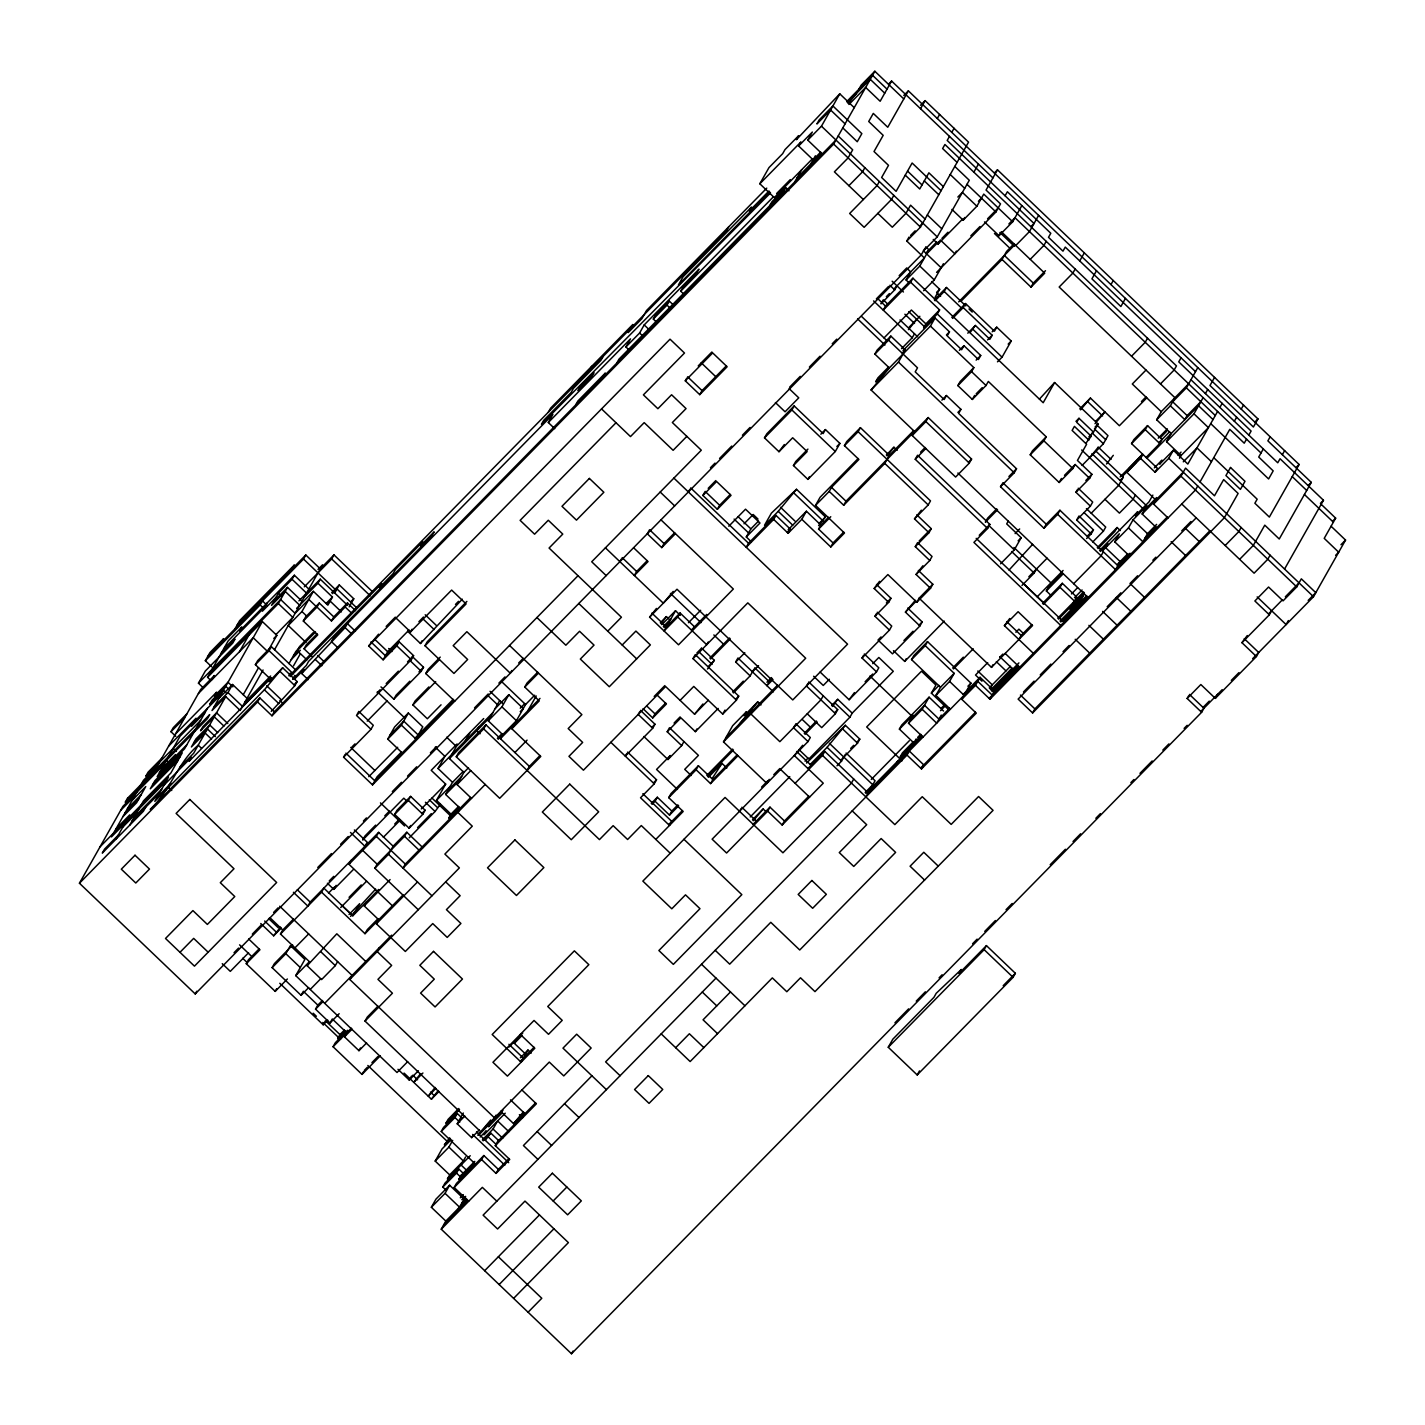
<?xml version="1.0" encoding="UTF-8"?>
<svg xmlns="http://www.w3.org/2000/svg" width="1425" height="1425" viewBox="0 0 1425 1425"><rect width="100%" height="100%" fill="white"/><g stroke="black" fill="none" stroke-linecap="round" stroke-linejoin="round"><path stroke-width="1.5" d="M925.057 248.146L921.245 254.897L195.225 993.938L79.444 883.233L122.942 806.354L164.035 764.53M211.773 666.864L205.343 660.719L209.92 652.614L223.618 638.667L221.338 642.728M175.792 736.333L170.982 731.72L173.262 727.676L186.96 713.729M203.258 687.794L198.449 683.181L205.307 671.033L232.702 643.156L235 639.113L221.302 653.042M115.995 839.165L129.728 814.886L116.031 828.833M152.635 774.416L200.693 689.468L214.391 675.521L212.111 679.565M210.775 680.402L207.569 677.32L228.16 640.912L241.858 626.964L239.578 631.008L294.369 575.237L308.833 589.077M235.036 628.781L239.614 620.677L294.405 564.906L292.107 568.949M129.693 825.217L143.426 800.939L170.84 773.045L182.275 752.827L154.88 780.704L150.302 788.809L177.698 760.914M145.688 807.227L143.391 811.27L102.297 853.094L104.595 849.051L118.293 835.103M166.297 770.818L175.453 754.627L161.755 768.574M205.343 660.719L260.134 604.93L262.432 600.887L267.259 605.5M207.462 708.314L184.573 748.766L157.177 776.661L180.067 736.208L221.16 694.367M239.507 651.67L250.942 631.453M266.974 603.131L262.396 611.218L276.094 597.271M198.413 693.512L253.205 637.723L267.668 651.563L276.824 635.39L262.36 621.549L212.004 710.558L225.702 696.611L240.166 710.452L263.055 669.999M294.369 575.237L292.072 579.28L278.374 593.228L271.516 605.358L285.214 591.428L299.678 605.251M225.702 696.611L193.657 753.255L179.96 767.202M214.284 706.515L227.982 692.568L232.56 684.481L247.042 698.321M209.849 673.277L278.338 603.559L287.494 587.367L301.975 601.207M207.64 656.658L303.525 559.063L305.805 555.002L320.287 568.842L333.984 554.895L372.566 591.803M227.982 692.568L242.464 706.408L269.859 678.514L255.378 664.673L257.676 660.63L271.373 646.683L295.492 669.75M243.248 694.723L258.513 667.755M255.378 664.673L269.076 650.726L271.373 646.683M274.508 649.764L322.567 564.799L318.007 569.448M305.93 642.408L288.242 625.486L301.94 611.539L313.375 591.322L327.857 605.162L332.435 597.057L317.953 583.217L320.251 579.173L347.575 605.322M304.291 586.833L331.687 558.956L333.984 554.895M257.533 701.955L259.813 697.912L274.295 711.752L271.997 715.795L257.533 701.955L79.444 883.233M100.053 846.824L168.542 777.088L154.808 801.367L264.391 689.807L282.667 667.773L297.148 681.613L294.85 685.657L271.267 711.396M312.128 656.515L304.077 648.82L317.775 634.873L303.311 621.033L305.591 616.989L319.289 603.042L333.771 616.882L331.473 620.926L317.009 607.086L319.289 603.042M288.972 663.605L295.848 651.457L304.968 642.176M306.892 659.846L297.255 650.619L299.535 646.576L313.233 632.629M293.514 665.849L300.39 653.701M334.715 593.014L339.292 584.927L353.774 598.767L349.196 606.854M288.83 675.788L290.344 673.099M304.077 648.82L306.375 644.777L317.027 633.929M294.886 675.325L292.606 679.387L306.304 665.439L308.584 661.396L431.882 535.889L434.162 531.846L420.464 545.793L422.762 541.749L395.366 569.626L393.068 573.669L379.371 587.617L381.668 583.573L290.344 676.537M308.156 679.672L301.726 673.526L304.006 669.483L294.886 678.781M301.726 673.526L345.099 627.641L347.397 623.598L355.431 631.293M331.473 620.926L345.171 606.979L347.468 602.935L355.502 610.63M578.016 575.718L372.531 784.872L343.585 757.209L370.981 729.315L356.517 715.475L411.308 659.704L413.588 655.66L399.125 641.82L396.827 645.863L383.129 659.811L368.665 645.97L378.569 634.178M383.129 659.811L387.707 651.706L409.028 630.028M195.225 993.938L196.757 991.248M357.283 714.121L358.797 711.431L373.279 725.272L370.981 729.315M396.061 618.076L410.525 631.916L412.057 629.209M343.585 757.209L345.117 754.502M548.322 412.199L550.62 408.156L632.807 324.49L628.229 332.577L641.927 318.63L646.505 310.543L766.757 188.136M407.603 631.222L420.464 643.512L421.996 640.822M554.735 428.676L548.304 422.53L552.882 414.443L333.699 637.545L331.402 641.588L337.85 647.734M380.974 686.886L393.834 699.194L396.132 695.133L409.83 681.203M511.824 670.516L510.293 673.223L466.866 631.702L453.168 645.65L467.649 659.49L453.952 673.437L425.006 645.757L427.286 641.713L466.866 601.421M420.464 643.512L462.323 599.177M287.369 978.993L275.203 991.39L246.258 963.71L248.538 959.666L259.19 948.818M589.433 370.357L591.713 366.314M393.834 699.194L421.23 671.3L423.528 667.256L412.27 656.48M260.775 923.525L273.653 935.815L280.511 927.123M575.664 404.967L577.944 400.924L605.34 373.029L603.06 377.073M603.131 356.428L600.833 360.472L573.438 388.348L571.158 392.409L543.744 420.286L541.464 424.329L770.533 192.874M402.224 752.952L387.743 739.112L394.618 726.964L408.316 713.017L422.78 726.857L415.922 739.005L401.44 725.165L408.316 713.017M454.718 701.207L425.772 673.544L428.07 669.483L440.236 657.103M337.6 961.59L335.303 965.633L321.605 979.581L307.141 965.74L309.421 961.697L280.476 934.016L282.773 929.973L293.425 919.125M441.055 704.823L427.357 718.77L412.894 704.93L415.174 700.886L428.872 686.939M372.531 784.872L377.108 776.785L401.458 751.99M308.691 987.578L301.085 995.327L272.139 967.646L274.419 963.603L292.677 945.007M418.273 909.738L374.846 868.235L388.544 854.288L393.122 846.201L378.658 832.36L310.169 902.078L307.871 906.122L293.407 892.282M616.758 363.143L619.038 359.1L783.429 191.752M629.12 350.033L625.913 346.952L630.491 338.865L548.304 422.53M272.139 967.646L285.837 953.699L290.415 945.612L304.879 959.452L295.723 975.626L397.023 1072.508L407.675 1061.661M280.476 934.016L321.569 892.175L323.867 888.131L352.812 915.812L378.676 889.467M625.913 346.952L639.611 333.005L644.189 324.918L698.98 269.147L696.683 273.19L682.985 287.137L680.705 291.181L683.911 294.245M656.515 322.139L653.309 319.058L655.589 315.014L669.287 301.067L672.511 304.148M275.203 991.39L276.717 988.683M327.394 883.251L333.824 889.396L336.122 885.353M392.392 905.801L348.965 864.28L351.262 860.237M653.309 319.058L667.007 305.128L669.287 301.067M348.965 864.28L376.36 836.404L378.658 832.36M394.654 814.37L396.934 810.326L410.632 796.379L425.113 810.219L422.815 814.263L409.118 828.21L394.654 814.37L408.352 800.423L410.632 796.379M728.692 226.878L726.412 230.921L289.578 675.592M307.141 965.74L336.817 933.803L365.762 961.483M812.357 158.87L774.309 197.612L759.828 183.772L768.983 167.598L782.681 153.651L784.979 149.607L798.677 135.66L796.379 139.703L839.77 93.818L854.234 107.659M301.085 995.327L303.365 991.283L317.828 1005.124L315.548 1009.167L330.012 1023.008L339.15 1013.709M374.846 868.235L377.144 864.191L404.54 836.297L406.82 832.253L422.833 847.626M352.812 915.812L359.67 903.664L349.018 914.512M496.025 1115.152L494.493 1117.859L349.784 979.474L459.367 867.914L444.885 854.074L472.281 826.179L457.817 812.339L460.115 808.296L445.633 794.455L452.509 782.325L438.027 768.485L444.903 756.354L435.248 747.127M445.669 881.861L460.132 895.702L446.435 909.649L460.916 923.471L447.218 937.418L432.737 923.578L405.341 951.472L376.396 923.792L378.694 919.748L364.212 905.908L366.51 901.865M409.118 828.21L410.649 825.502M471.515 798.41L457.051 784.569L463.909 772.421L449.445 758.581L456.303 746.451L483.698 718.556M820.711 152.083L813.105 159.832L798.641 145.991L800.921 141.948L759.828 183.772M514.122 724.737L511.842 728.781L540.788 756.461L499.694 798.303L456.267 756.782L458.565 752.738L485.961 724.844L529.37 766.365L527.09 770.408M465.423 740.59L470.001 732.503M769.732 205.699L772.012 201.655L785.709 187.708L788.933 190.79M822.225 153.971L807.761 140.131L812.339 132.044L798.641 145.991M459.349 807.352L448.697 818.199L450.995 814.156L436.513 800.316L445.669 784.124L431.205 770.302L457.069 743.957M479.121 726.661L476.841 730.704L480.047 733.768M781.132 195.813L785.709 187.708M807.761 140.131L821.459 126.184L839.77 93.818M321.569 892.175L364.996 933.696L367.276 929.652L377.928 918.804M470.767 797.448L405.306 864.084L403.026 868.128L485.212 784.462M409.189 837.829L435.07 811.484L440.396 804.341M456.267 756.782L483.663 728.887L485.961 724.844M540.004 698.392L500.424 738.684L502.722 734.641L488.241 720.801L499.694 700.566M794.829 181.866L801.705 169.718M685.283 380.813L712.678 352.919L727.142 366.759L699.746 394.654L685.283 380.813L686.797 378.106M488.241 720.801L501.938 706.853L508.814 694.723L523.278 708.563L520.232 711.663M279.781 983.286L323.19 1024.807L325.47 1020.763L339.952 1034.603L337.654 1038.647L345.278 1030.898M810.825 163.875L815.403 155.788M349.784 979.474L352.064 975.43L279.71 906.229M330.012 1023.008L332.31 1018.964L346.774 1032.787L344.494 1036.848L358.958 1050.688L366.581 1042.94M856.567 93.284L848.196 103.526M858.848 89.241L861.145 85.197L874.843 71.25L903.788 98.931M511.842 728.781L539.238 700.904L524.756 687.064L527.054 683.02L537.706 672.173M271.997 715.795L833.643 144.067L874.843 71.25M379.46 947.536L377.18 951.579L391.643 965.42L377.946 979.367L392.427 993.207L365.014 1021.084L480.795 1131.806L549.284 1062.07L563.766 1075.911L591.161 1048.034L576.68 1034.194L562.982 1048.141L606.409 1089.644M699.746 394.654L702.044 390.61L726.394 365.815M498.144 739.29L516.42 720.694L525.576 704.52L534.696 695.222M380.297 1055.818L362.021 1074.414L333.076 1046.734L335.374 1042.69L347.54 1030.293M527.82 710.79L536.21 695.97M619.875 561.664L621.407 558.974M992.904 177.911L891.605 81.047L880.151 101.264L865.688 87.442L848.944 104.47M365.014 1021.084L367.312 1017.04L377.963 1006.192M358.958 1050.688L360.489 1047.981M864.868 167.705L862.588 171.748L848.89 185.695M1213.744 457.674L1257.171 499.195L1254.873 503.239L1269.354 517.079L1299.101 464.479L908.366 90.844L887.757 127.252L873.293 113.412L868.716 121.499L883.179 135.339L874.024 151.531L888.505 165.353L881.63 177.502L896.111 191.342L912.125 163.02L941.07 190.701M647.288 560.613L636.637 571.461L634.357 575.504L648.054 561.557L633.573 547.717M688.364 491.946L689.896 489.238M362.021 1074.414L363.553 1071.725M664.032 543.566L649.568 529.726L647.271 533.769L661.752 547.61L664.032 543.566L674.684 532.718M879.35 181.545L877.052 185.588L849.656 213.483L864.138 227.323L891.533 199.429L893.813 195.385M920.55 108.727L925.128 100.623L968.537 142.144L920.479 227.109L906.781 241.057L924.38 257.961L893.938 288.954M702.881 495.455L705.161 491.411L719.643 505.252L717.345 509.295L702.881 495.455L716.579 481.507L731.043 495.348L717.345 509.295M660.968 519.84L733.341 589.024L678.532 644.812L649.604 617.132L656.444 608.439M937.312 118.507L939.592 114.463M793.44 465.548L807.138 451.6L792.674 437.76L778.976 451.707L764.495 437.867L766.793 433.823L794.188 405.929L823.133 433.61L825.431 429.566L839.895 443.407L835.317 451.493L807.922 479.388L793.44 465.548L795.738 461.504L807.922 449.107M669.608 619.661L666.401 616.598L661.058 623.74M397.985 1069.302L409.242 1080.061L411.54 1076.018M680.063 612.982L666.366 626.911L664.068 630.972L677.766 617.025L680.063 612.982L694.527 626.822M680.331 615.351L675.521 610.737L668.646 622.868L664.086 627.517M764.495 437.867L791.908 409.972L794.188 405.929M949.495 136.39L947.197 140.452L1034.033 223.476L1030.987 226.575M951.775 132.347L954.073 128.303M778.976 451.707L784.302 444.564M639.736 711.716L638.222 714.424L652.686 728.264L625.29 756.141L626.822 753.451M906.781 241.057L909.061 237.013M751.118 541.589L746.29 536.976L750.868 528.871L758.474 521.123M404.059 1073.078L431.401 1099.209L438.259 1090.517M775.948 515.369L748.553 543.246L746.255 547.307L773.65 519.413L775.948 515.369L790.412 529.209L788.132 533.253L773.65 519.413M912.926 278.196L885.531 306.09L883.251 310.133L910.646 282.239L912.926 278.196L1043.189 402.741L1054.625 382.523L1098.034 424.027L1093.456 432.131L1088.896 436.78M888.113 304.416L883.286 299.802L880.988 303.846L894.686 289.898L896.984 285.855M643.085 708.706L652.721 717.933L655.019 713.889L665.671 703.042M909.31 283.076L906.104 279.995L910.682 271.908L907.458 268.844M652.686 728.264L654.983 724.221L640.502 710.38M736.422 700.156L693.013 658.635L695.293 654.592L738.72 696.113L736.422 700.156L722.724 714.103L693.779 686.423L680.081 700.37M796.504 489.292L771.406 513.125L764.53 525.255L778.228 511.326L796.504 489.292L825.449 516.954L818.591 525.647M906.104 279.995L919.802 266.065L928.957 249.874L925.733 246.792M923.525 250.853L937.24 236.906L969.285 180.263L954.803 166.422M973.863 172.176L978.441 164.071M708.243 641.998L706.711 644.706L677.766 617.025M871.067 389.969L889.342 367.935L874.861 354.095L877.159 350.051L890.857 336.104L905.32 349.944L898.462 362.075L871.067 389.969L914.476 431.49L912.196 435.533L955.605 477.054L969.303 463.107L971.583 459.064L928.174 417.543L845.987 501.208L843.689 505.252L829.225 491.411L831.505 487.368L858.901 459.473L844.437 445.651L846.717 441.59L860.433 427.66L889.36 455.323L884.783 463.428L843.689 505.252M933.25 239.418L938.077 244.031L940.357 239.97L954.839 253.81L956.371 251.121M807.922 479.388L809.453 476.68M643.851 736.493L667.969 759.543L681.667 745.613L667.203 731.773L669.483 727.73L698.428 755.392L684.73 769.34L691.161 775.503M874.861 354.095L888.559 340.148L890.857 336.104M475.024 1163.762L441.251 1131.468L443.549 1127.424L457.247 1113.477L462.074 1118.091M441.251 1131.468L454.949 1117.538L457.247 1113.477M951.936 209.422L963.193 220.18L964.707 217.491M707.495 669.038L714.353 660.345L701.492 648.037M470.214 1155.711L447.379 1178.956L449.677 1174.895L435.195 1161.072L442.071 1148.924L451.191 1139.626M449.677 1137.738L444.351 1144.881L450.442 1138.682M923.614 290.736L934.266 279.906L943.421 263.714M479.281 1129.9L471.675 1137.649L457.211 1123.808L463.303 1113.032M963.193 220.18L976.891 206.233L983.749 194.103L1012.694 221.783L998.996 235.713L984.515 221.89M1214.563 377.411L1209.985 385.498L1253.394 427.019L1257.972 418.932L997.482 169.824L986.047 190.059L1000.51 203.9L995.933 211.987L936.581 272.407M801.83 519.306L806.408 511.219L820.871 525.059L818.591 529.103L833.055 542.943L830.775 546.986L801.83 519.306L788.132 533.253M908.42 329.638L916.809 319.378M435.195 1161.072L448.893 1147.125L452.705 1140.374M642.835 793.725L671.781 821.406L669.483 825.449L640.538 797.768L654.235 783.821L656.533 779.778L627.588 752.097M667.969 759.543L670.267 755.499L656.569 769.447L677.463 789.432M509.509 645.436L581.881 714.637L568.183 728.567L582.647 742.407L568.949 756.354L583.431 770.195L665.618 686.529L694.563 714.21L702.935 703.968M830.775 546.986L844.473 533.039L815.527 505.358L820.105 497.272L858.153 458.529M844.437 445.651L858.135 431.704L860.433 427.66M901.544 348.662L912.196 337.814L914.476 333.771M935.085 297.344L939.663 289.257L931.612 281.562M681.667 745.613L683.964 741.552M525.611 1054.09L514.354 1043.332L516.652 1039.288M655.055 801.277L657.335 797.234L671.798 811.074L669.518 815.118L655.055 801.277L652.009 804.377M939.592 309.92L925.894 323.867L923.596 327.91L937.294 313.963L939.592 309.92L910.646 282.239M935.067 300.8L944.205 291.502L946.485 287.458L965.794 305.912M667.203 731.773L680.901 717.826L695.364 731.666L696.896 728.959M733.412 692.924L750.156 675.877L735.692 662.037L737.972 657.994L773.348 691.837M1189.447 694.42L1203.911 708.261L1201.631 712.304L571.496 1353.75L441.251 1229.205L445.829 1221.1L431.347 1207.278L435.925 1199.173L449.641 1185.226L464.105 1199.066M446.025 1190.124L442.801 1187.043L445.099 1182.999L458.797 1169.052L463.606 1173.666M888.577 366.991L877.925 377.839L875.645 381.882L930.436 326.111L935.014 318.007L949.477 331.847L947.197 335.89L961.661 349.731L963.959 345.687L978.423 359.528L980.721 355.484L937.294 313.963M471.675 1137.649L473.207 1134.959M1005.088 195.795L1007.386 191.752L1050.795 233.273L1048.497 237.316L1062.979 251.156L1065.259 247.113L1195.522 371.658M655.785 839.396L683.181 811.502L668.717 797.662L670.997 793.618L698.392 765.724L712.874 779.564L710.576 783.608L696.113 769.767L698.392 765.724M431.347 1207.278L445.063 1193.331L449.641 1185.226M442.801 1187.043L456.499 1173.096L458.797 1169.052M465.654 1156.922L461.077 1165.009L467.507 1171.154M477.856 1135.333L479.388 1132.643M480.795 1131.806L490.699 1120.014M531.204 1053.128L527.98 1050.047L521.123 1062.177L492.177 1034.514L574.364 950.849L588.846 964.672L547.752 1006.513L562.216 1020.353L548.518 1034.301L534.037 1020.46L492.943 1062.284L507.425 1076.124L534.82 1048.248L520.339 1034.408M468.647 1201.311L454.183 1187.47L456.463 1183.427L483.859 1155.533L498.34 1169.373L496.043 1173.416L481.579 1159.576L483.859 1155.533M490.806 1122.74L488.508 1126.783L502.206 1112.836M722.724 714.103L725.022 710.06M485.426 1140.214L490.77 1133.071L498.803 1140.766M482.398 1139.875L493.05 1129.028L497.628 1120.941L508.885 1131.699M998.996 235.713L1000.528 233.023M750.156 675.877L753.985 669.144M952.559 318.416L963.211 307.568L965.509 303.525L994.454 331.206L996.734 327.162L1011.216 341.002L1002.06 357.176L997.482 361.825M1012.694 221.783L1021.85 205.592M457.229 1211.214L465.637 1196.377M769.215 779.35L766.917 783.412L723.508 741.891L732.664 725.699L746.362 711.752L744.064 715.813L757.762 701.866L760.986 704.93M496.043 1173.416L509.74 1159.487L495.277 1145.647L497.557 1141.585L535.604 1102.861M897.162 450.318L893.938 447.236L887.098 455.929M739.486 723.9L757.762 701.866M960.967 301.298L1002.06 259.457L1006.638 251.37L1014.244 243.622M500.692 1111.304L513.552 1123.612L523.438 1111.803M726.839 768.004L722.03 763.39L712.108 778.62M753.184 709.953L750.904 713.996L779.849 741.677L820.942 699.835L823.223 695.792M970.069 332.613L975.395 325.452L989.876 339.292L992.156 335.249L963.211 307.568M1038.611 215.389L1029.456 231.562L1015.758 245.51M912.196 435.533L925.894 421.586L928.174 417.543M1130.007 553.221L1117.823 565.618L1059.933 510.257L1057.653 514.318L1043.955 528.248L1000.528 486.744L1014.226 472.797L1016.524 468.754L958.633 413.393L960.931 409.349L946.449 395.509L944.169 399.552L915.224 371.872L917.504 367.828L888.559 340.148M987.614 528.461L915.242 459.277L917.54 455.234L989.894 524.418L987.614 528.461L973.916 542.408L1060.752 625.45M1086.598 538.543L1091.176 533.894L1076.694 520.054L1090.392 506.107L1075.928 492.266L1089.626 478.337L1075.145 464.497L1072.865 468.54L1059.167 482.487L1030.222 454.807L1043.919 440.859L1046.217 436.816L988.327 381.455L986.029 385.498L972.331 399.445L957.867 385.605L960.147 381.562L973.845 367.614L930.436 326.111M957.867 385.605L971.565 371.658L973.845 367.614M1046.217 241.359L1043.919 245.403L1030.222 259.35M1002.06 259.457L1031.005 287.137L1033.285 283.094L1045.469 270.697M807.993 683.305L806.461 686.013L835.406 713.676L821.708 727.623L807.245 713.783M739.522 811.288L741.053 808.598M972.331 399.445L974.629 395.402M795.061 725.04L793.547 727.73L808.011 741.57L712.126 839.183L726.59 853.023L767.701 811.181L769.981 807.138L784.462 820.978L782.165 825.022L767.701 811.181M820.159 672.066L849.104 699.746L876.5 671.852L862.036 658.012L889.432 630.117L874.968 616.277L888.666 602.33L874.184 588.507L879.528 581.347M874.184 588.507L887.882 574.56L916.827 602.241L930.525 588.293L916.061 574.453L929.759 560.506L915.278 546.666L928.975 532.718L914.512 518.878L921.369 510.186M914.512 518.878L928.209 504.931L930.489 500.887L858.135 431.704M766.365 812.018L763.159 808.955L753.255 820.747M802.685 745.275L794.313 755.517L823.258 783.198L782.165 825.022M874.968 616.277L876.482 613.587M915.278 546.666L917.575 542.622L932.039 556.462L929.759 560.506M808.011 741.57L810.308 737.527L795.827 723.686M1075.163 269.04L1072.865 273.083L1059.167 287.031L1174.948 397.735L1170.37 405.84L1156.673 419.769L1171.136 433.61L1166.558 441.714L1181.04 455.555L1179.508 458.244M1079.74 260.953L1084.318 252.848M888.666 602.33L890.946 598.286L876.482 584.446M928.975 532.718L931.273 528.675L916.792 514.835M832.396 706.444L837.74 699.301L852.203 713.141L849.923 717.185L808.83 759.026L799.176 749.799M862.036 658.012L863.568 655.322M835.406 713.676L837.704 709.632L808.759 681.952M916.061 574.453L922.919 565.761M849.104 699.746L854.448 692.586M889.432 630.117L891.729 626.074L877.248 612.233M1096.502 270.75L1091.924 278.837L1120.869 306.518L1125.447 298.413M795.097 783.305L822.492 755.41L824.772 751.367L868.199 792.888L977.782 681.328L992.245 695.168M810.326 764.37L827.07 747.323L845.346 725.289L859.809 739.13L857.529 743.173L840.786 760.202M881.06 636.922L878.014 640.021L892.495 653.861L919.891 625.967L905.427 612.127L915.313 600.335M876.5 671.852L878.798 667.808L864.316 653.968M916.827 602.241L919.125 598.179L932.823 584.25L918.341 570.41M930.525 588.293L932.823 584.25M1039.395 399.16L1054.625 382.523M836.974 765.813L841.534 761.164L845.346 754.413M1110.966 284.572L1113.263 280.529M919.891 625.967L922.189 621.923L907.707 608.083M1000.528 486.744L1002.06 484.037M893.457 650.655L904.715 661.414L906.247 658.724M950.386 709.223L935.904 695.382L940.482 687.277L911.537 659.615L913.835 655.553L927.533 641.624L970.942 683.127L961.786 699.319L976.268 713.159L921.476 768.93L906.995 755.09L909.293 751.046L923.756 764.887L921.476 768.93M1030.222 454.807L1032.502 450.763L1046.217 436.816M911.537 659.615L925.235 645.668L927.533 641.624M853.717 779.048L851.438 783.091L782.931 852.809L725.058 797.448L642.853 881.113L671.798 908.794L685.496 894.847L699.978 908.687L658.884 950.528L673.348 964.369L741.837 894.651L683.947 839.289M1008.223 521.194L1006.691 523.883L1021.173 537.724L1014.297 549.854L1000.599 563.801M916.15 738.916L913.87 742.959L899.389 729.119L901.687 725.076L929.082 697.181L943.546 711.022M1093.456 432.131L1078.992 418.291L1076.694 422.334L1091.176 436.175L1085.85 443.317M1080.542 409.848L1090.446 398.056L1119.373 425.737L1146.787 397.842M865.901 796.931L875.057 780.74L846.112 753.059M922.99 737.099L908.509 723.259L913.087 715.172L899.389 729.119M908.509 723.259L922.207 709.312L929.082 697.181M949.05 710.06L931.362 693.138L935.94 685.051L921.476 671.211L866.685 726.982L902.061 760.808M895.595 764.993L897.875 760.95M1059.167 482.487L1061.447 478.444M935.904 695.382L949.602 681.435L954.18 673.348L925.235 645.668M571.496 1353.75L573.028 1351.06M1095.006 423.688L1104.909 411.896L1095.772 421.194M1147.517 338.242L1145.237 342.285L1131.539 356.232M1043.955 528.248L1046.235 524.204L1059.933 510.257M941.266 715.065L936.688 723.152L922.207 709.312M1089.697 457.674L1098.069 447.432M1075.928 492.266L1077.46 489.577M1082.092 465.423L1103.395 443.727L1107.973 435.64L1096.716 424.864M1033.339 653.327L1004.411 625.646L1009.737 618.503M1021.974 585.461L1034.158 573.064L1036.456 569.02M1089.626 478.337L1091.906 474.293L1077.442 460.453L1086.598 444.262L1072.117 430.421L1074.414 426.378L1088.878 440.218M975.484 685.372L980.062 677.285L994.543 691.125L989.965 699.212L975.484 685.372L961.786 699.319M919.125 598.179L991.479 667.381L993.011 664.691M1076.694 520.054L1078.992 516.01L1093.456 529.851L1091.176 533.894M1106.477 464.016L1113.317 455.323M1090.392 506.107L1092.69 502.063L1078.208 488.223M990.001 688.881L992.281 684.837L977.817 670.997M1018.875 639.487L1021.155 635.443L1031.825 624.595M1051.169 595.561L1046.342 590.947L1048.64 586.904L1062.337 572.957M1168.037 517.934L1153.573 504.094L1155.853 500.05L1126.908 472.37L1129.206 468.326L1142.903 454.379L1140.606 458.423L1155.087 472.263L1157.367 468.219L1131.557 443.62L1133.855 439.577L1147.553 425.63L1162.016 439.47L1159.736 443.513L1146.038 457.461M1181.04 357.817L1178.76 361.861L1251.114 431.062L1248.817 435.106M996.823 687.082L999.121 683.02M1131.557 443.62L1145.255 429.673L1147.553 425.63M1010.521 673.134L1012.819 669.091L999.958 656.783M1043.26 604.378L1060.004 587.332L1062.302 583.288L1076.766 597.128L1069.908 609.259L1083.606 595.312L1081.308 599.355L1060.004 621.051M1095.878 451.119L1123.221 477.25L1118.643 485.355L1091.247 513.232M1156.673 419.769L1161.25 411.683L1188.646 383.788M1092.779 541.963L1103.431 531.115L1105.711 527.072L1086.42 508.618M1170.37 405.84L1184.834 419.68L1187.132 415.619L1172.668 401.779L1186.366 387.849L1197.802 367.614M1103.36 551.778L1101.062 555.821L1073.666 583.716M1120.299 530.581L1117.093 527.499L1114.795 531.561L1098.052 548.589M1135.404 495.134L1133.107 499.178L1119.409 513.125L1104.945 499.284M1076.73 607.46L1079.028 603.416M1129.241 555.714L1114.76 541.874L1119.337 533.787L1102.594 550.834M1114.76 541.874L1128.457 527.945L1133.035 519.84L1146.733 505.911L1091.977 453.631M1155.087 472.263L1168.785 458.316L1173.363 450.229L1187.827 464.069L1217.591 411.469M1166.558 441.714L1193.972 413.82L1203.128 397.628M1205.408 393.585L1207.705 389.542M1156.637 527.838L1142.155 513.998L1146.733 505.911M1152.843 495.116L1149.031 501.849L1135.333 515.797L1137.613 511.753L1099.566 550.495M1196.216 517.827L1018.127 699.105L1032.608 712.945L1034.888 708.902L1209.932 530.723M1156.637 524.382L1147.517 533.68L1142.939 541.785L1128.457 527.945M1153.573 504.094L1180.969 476.199L1185.547 468.113L1214.492 495.793L1223.648 479.602L1238.111 493.442L1224.378 517.72L1032.608 712.945M1219.871 407.425L1222.169 403.382M1197.73 485.996L1195.433 490.04L989.965 699.212M1200.01 481.953L1229.775 429.352L1244.239 443.193L1246.537 439.149M1234.353 421.266L1236.633 417.222M1241.211 409.135L1243.508 405.092M888.256 1047.268L892.834 1039.181L933.927 997.357L936.207 993.314L961.323 969.463L959.025 973.507L986.438 945.612L1015.366 973.293L1013.086 977.336L917.201 1074.949L888.256 1047.268L984.141 949.673L986.438 945.612M1263.298 448.946L1258.72 457.033L1273.184 470.873L1268.606 478.96L1210.716 423.617M1270.156 436.816L1267.876 440.859L1311.285 482.363L1279.24 539.006L1264.777 525.166L1253.323 545.401L1239.625 559.348M917.201 1074.949L919.481 1070.905M1241.139 527.517L1238.859 531.561L1225.162 545.508M1282.34 454.7L1284.638 450.638M1201.631 712.304L1187.15 698.464L1188.682 695.774M1270.085 555.198L1267.805 559.241L1254.107 573.188L1181.735 503.987M1187.15 698.464L1200.847 684.534L1215.329 698.375L1256.423 656.533L1241.941 642.693L1247.285 635.55M1284.566 569.038L1323.469 500.264L1280.06 458.743L1277.762 462.787L1190.944 379.745M1215.329 698.375L1217.609 694.313M1241.941 642.693L1269.354 614.798L1271.634 610.755M1256.423 656.533L1258.702 652.49L1244.239 638.649M1269.354 614.798L1254.873 600.976L1268.571 587.029L1283.052 600.869L1296.75 586.922L1301.328 578.835L1315.792 592.658L1308.186 600.406M1321.189 504.308L1335.653 518.148L1324.217 538.365L1338.681 552.205L1335.635 555.305M1288.396 620.552L1286.116 624.595L1257.171 596.915M1252.628 658.688L1313.512 596.719L1345.556 540.075L1331.075 526.235M237.316 624.738L305.805 555.002M223.582 648.998L264.676 607.175M273.796 601.314L287.494 587.367M198.449 683.181L280.636 599.515L295.1 613.356L308.798 599.408L316.849 607.103M207.569 677.32L262.36 621.549M298.947 600.869L320.251 579.173M170.982 731.72L184.68 717.79M304.255 597.164L317.953 583.217M296.632 608.35L313.375 591.322M175.524 733.964L216.618 692.14L214.32 696.184L228.018 682.237L232.845 686.85M276.076 634.446L292.82 617.399L278.338 603.559M273.778 638.489L276.824 635.39M168.649 746.112L196.044 718.218L191.467 726.305L205.164 712.358M218.862 698.41L232.56 684.481M161.791 758.243L148.075 772.19L145.795 776.233L200.587 720.462M157.213 766.329L143.498 780.277L111.453 836.92L166.262 781.132M303.311 621.033L317.009 607.086M331.687 592.675L339.292 584.927M332.435 593.619L337.012 588.97L356.303 607.424M120.644 810.397L134.342 796.468M132.062 800.512L145.76 786.564L136.604 802.738L122.906 816.685M159.457 772.617L186.853 744.723M326.343 603.256L332.435 597.057M327.091 604.2L330.137 601.101L341.394 611.877M127.484 808.598L141.182 794.651M125.186 812.642L138.884 798.695M152.6 784.748L179.995 756.871M193.693 742.924L207.391 728.977L215.424 736.672M244.744 702.365L270.625 676.02M122.871 827.017L136.568 813.069M163.964 785.193L191.36 757.298L189.08 761.342L271.267 677.677L268.969 681.72L282.667 667.773M297.255 650.619L315.513 632.041M134.271 817.113L161.684 789.236M293.55 655.518L298.128 650.869M131.991 821.174L159.386 793.28M291.27 659.561L300.39 650.263M333.771 616.882L347.468 602.935M157.106 797.323L170.804 783.376M350.728 601.867L353.774 598.767M259.813 697.912L150.231 809.453C170.216 791.035 177.377 762.945 198.235 745.168L201.442 748.232M846.682 101.638L872.545 75.293L887.027 89.134M847.43 102.582L870.265 79.337L884.729 93.177M769.019 190.986L749.229 211.132L751.527 207.07L683.02 276.806L678.442 284.893L769.767 191.93M294.102 684.712L297.148 681.613M680.705 291.181L773.543 196.668M776.589 193.568L790.287 179.621M888.559 84.146L891.605 81.047M797.127 177.822L821.477 153.027M274.295 711.752L835.923 140.024M903.788 95.493L908.366 90.844M386.175 626.43L395.313 617.132M368.665 645.97L670.035 339.186L684.499 353.026L643.405 394.868L657.887 408.708L671.585 394.761L686.048 408.601L672.351 422.53L701.296 450.211L591.713 561.771L606.177 575.611M920.55 105.272L925.128 100.623M399.125 641.82L385.427 655.749L370.945 641.927M418.914 621.674L423.474 617.025M410.525 631.916L451.636 590.075L466.1 603.915L425.006 645.757M616.01 422.744L520.125 520.357L534.589 534.197L548.287 520.25L562.768 534.09L549.07 548.037L621.425 617.239L607.727 631.168M455.483 604.432L458.529 601.332M377.073 692.835L380.119 689.736M386.193 683.537L398.377 671.139M407.514 661.841L413.588 655.66M698.214 365.922L711.912 351.975M367.222 721.139L387.012 700.993M418.968 671.905L423.528 667.256M351.957 746.967L355.003 743.868M425.772 673.544L439.47 659.597M412.894 704.93L435.712 681.684M390.04 735.068L403.738 721.121L418.202 734.962M387.743 739.112L401.44 725.165M179.978 952.31L193.675 938.38L208.157 952.203M686.832 436.371L673.117 450.318L644.189 422.637L630.491 436.584L601.546 408.904M368.772 776.696L397.682 747.27M415.156 738.061L453.221 699.319M453.969 700.263L374.828 780.829L345.883 753.148M910.575 235.463L915.153 230.814M919.713 226.165L922.759 223.066M957.849 197.042L962.409 192.393L976.891 206.233M994.436 172.924L997.482 169.824M234.038 952.702L238.616 948.053M252.314 934.123L261.434 924.825M273.618 912.428L278.178 907.778M317.757 867.487L331.455 853.557M340.593 844.259L348.199 836.511M363.411 821.014L366.457 817.914M392.338 791.57L401.476 782.272M407.55 776.073L416.688 766.793M430.386 752.845L436.477 746.647M474.525 707.904L488.223 693.957M498.875 683.127L504.967 676.928M518.664 662.981L523.242 658.332M710.452 467.756L715.012 463.107M719.572 458.458L731.755 446.061M742.407 435.213L750.013 427.464M789.592 387.19L800.244 376.343M809.382 367.044L820.034 356.197M832.218 343.799L836.778 339.15M876.357 298.876L888.523 286.478M899.175 275.631L906.799 267.882M925.912 252.973L936.563 242.125M926.66 253.917L938.843 241.52M941.889 238.42L947.981 232.222M978.423 201.246L981.469 198.146M886.332 296.703L889.378 293.603M938.077 244.031L962.427 219.236M248.556 952.773L230.298 971.369L222.264 963.674M375.648 825.128L364.996 835.976L362.698 840.02L403.809 798.178L407.016 801.26M384.786 815.83L389.346 811.181M708.207 488.312L715.813 480.563M495.116 708.67L508.814 694.723M246.258 963.71L259.956 949.763L248.698 939.004M273.653 935.815L281.259 928.067M438.027 768.485L492.818 712.714M329.193 880.988L333.771 876.339M449.445 758.581L490.538 716.757M524.756 687.064L538.454 673.117M661.752 547.61L675.45 533.663M970.817 235.82L979.955 226.522M987.561 218.791L998.23 207.943M394.725 823.988L399.285 819.339M328.516 893.101L334.59 886.902M383.307 837.33L400.051 820.283M333.824 889.396L353.614 869.268M421.319 808.919L445.669 784.124M520.25 708.207L524.81 703.558M719.643 505.252L730.295 494.404M884.017 337.921L911.412 310.027L925.894 323.867M422.067 813.319L425.113 810.219M452.509 782.325L463.161 771.477M436.513 800.316L450.211 786.368M463.909 772.421L468.469 767.772M497.396 738.346L501.956 733.697M936.617 292.357L939.663 289.257M393.122 846.201L406.82 832.253M447.931 790.412L461.629 776.465M294.957 947.857L308.655 933.909M445.633 794.455L459.331 780.526M457.051 784.569L470.749 770.622M934.319 299.856L946.485 287.458M1008.9 223.921L1014.974 217.722L1261 452.99M349.072 897.305L361.255 884.907M417.578 827.587L431.276 813.639M909.186 327.127L919.855 316.279M340.7 907.547L366.581 881.202M728.781 526.235L745.524 509.188L759.988 523.028L746.29 536.976M820.853 434.215L825.431 429.566M903.04 350.55L935.014 318.007M375.648 889.129L350.532 916.418M902.274 353.044L905.32 349.944M450.995 814.156L458.601 806.408M295.723 975.626L309.421 961.697M364.212 905.908L390.094 879.563M514.906 752.525L527.072 740.127M673.188 591.393L663.302 603.185L605.411 547.823M958.687 301.886L1015.01 244.566M622.191 645.008L635.906 631.079L650.37 644.902L609.277 686.743L580.331 659.062L594.029 645.115L579.565 631.275L565.85 645.222L536.922 617.542M649.604 617.132L677 589.238L792.763 699.942L847.554 644.171L673.9 478.105M744.064 523.794L753.202 514.496L758.029 519.11M951.811 317.472L965.509 303.525M660.309 622.778L666.401 616.598M661.806 624.684L675.521 610.737M836.849 446.506L839.895 443.407M946.432 334.946L949.477 331.847M663.32 626.572L670.943 618.824M310.205 989.467L320.857 978.619M364.996 933.696L403.043 894.953M529.37 766.365L540.022 755.517M376.396 923.792L417.489 881.968M967.789 333.201L975.395 325.452M688.471 622.689L700.655 610.292M959.381 350.336L963.959 345.687M317.828 1005.124L322.406 1000.475M315.548 1009.167L323.154 1001.419M788.132 529.815L806.408 511.219M324.668 1003.307L391.643 935.138M691.481 629.921L706.711 614.424M787.366 532.309L790.412 529.209M815.527 505.358L829.225 491.411M1031.005 287.137L1044.703 273.19L1001.276 231.669M992.174 331.811L996.734 327.162M987.596 339.898L992.156 335.249M323.19 1024.807L327.75 1020.158M976.143 360.133L980.721 355.484M819.357 523.153L825.449 516.954M886.332 454.985L893.938 447.236M941.889 400.158L946.449 395.509M820.871 525.059L828.495 517.311M889.36 455.323L913.728 430.546M654.2 696.433L664.852 685.585M696.825 653.042L701.385 648.393M818.591 529.103L830.757 516.705M693.013 658.635L747.804 602.864L805.695 658.225L723.508 741.891M1008.17 344.102L1011.216 341.002M339.952 1034.603L344.512 1029.954M709.81 658.101L729.6 637.973M652.721 717.933L666.419 703.986L656.783 694.759M710.558 659.045L730.348 638.917M333.076 1046.734L351.352 1028.155M344.494 1036.848L352.1 1029.099M708.261 666.544L714.353 660.345M957.885 412.448L960.931 409.349M976.143 393.852L982.235 387.653M920.586 452.135L925.146 447.486M651.938 727.32L654.983 724.221M833.055 542.943L843.707 532.095M915.242 459.277L925.912 448.43M674.061 723.081L680.135 716.882M735.692 662.037L744.83 652.757M694.563 714.21L708.261 700.263M732.664 691.98L743.316 681.132M752.453 671.834L758.545 665.635M695.364 731.666L718.2 708.421M364.319 1070.371L367.365 1067.272M371.925 1062.622L378.017 1056.424M653.487 782.877L656.533 779.778M735.674 699.212L738.72 696.113M968.555 462.163L971.583 459.064M766.935 682.237L771.495 677.587L766.917 685.674L773.009 679.476M772.261 678.532L769.215 681.631L754.733 667.791M651.243 803.433L657.335 797.234M725.788 737.847L777.533 685.158M919.089 541.072L931.273 528.675M668.717 797.662L696.113 769.767M671.798 811.074L677.89 804.876M706.818 775.432L732.682 749.105M409.242 1080.061L418.38 1070.763M669.518 815.118L678.656 805.82M707.566 776.376L733.447 750.049M708.332 777.337L722.03 763.39M420.642 1073.613L413.784 1082.305L422.922 1073.007M1008.918 476.502L1016.524 468.754M668.735 824.505L682.433 810.558M712.874 779.564L737.224 754.787M886.386 602.935L890.946 598.286M710.576 783.608L737.972 755.731M1079.776 408.904L1090.446 398.056M1075.946 421.39L1078.992 418.291M829.35 679.262L823.258 685.461L813.622 676.234M996.77 508.832L987.65 518.13L985.352 522.173L997.536 509.794M435.124 1087.435L428.266 1096.146L435.872 1088.397M979.242 535.266L989.894 524.418M905.427 612.127L916.079 601.279M1146.003 370.055L1132.305 384.002L1161.25 411.683M431.401 1099.209L439.007 1091.461M1095.006 427.126L1098.034 424.027M1088.13 439.274L1091.176 436.175M804.252 733.394L816.436 720.997M831.648 705.5L837.74 699.301M872.741 663.676L878.833 657.477L893.297 671.317L852.203 713.141M805 734.338L817.184 721.941M1064.493 475.344L1075.145 464.497M903.913 640.52L913.051 631.222M919.143 625.023L922.189 621.923M761.591 787.099L767.683 780.9M773.775 774.701L779.867 768.52M834.658 712.732L837.704 709.632M865.1 681.756L872.706 674.007M1141.461 401.547L1146.021 396.898M509.046 1047.037L522.743 1033.089M1160.484 383.895L1174.182 369.966L1176.462 365.904L944.918 144.495L942.62 148.538L957.101 162.379M514.354 1043.332L521.978 1035.583M1015.117 533.591L1019.677 528.942M458.779 1108.49L448.127 1119.337L445.829 1123.381L459.527 1109.434M1018.127 540.823L1021.173 537.724M750.227 816.952L789.806 776.661M805.018 761.182L808.064 758.082M904.715 661.414L944.294 621.122M806.532 763.07L845.346 725.289M752.489 819.803L763.159 808.955M1085.832 480.474L1091.906 474.293M520.374 1057.795L527.98 1050.047M457.211 1123.808L464.817 1116.06M520.357 1061.233L534.072 1047.286M753.237 824.184L769.981 807.138M808.028 768.413L824.772 751.367M1032.626 544.332L1009.025 570.071M850.689 748.41L853.717 745.311M856.763 742.211L859.809 739.13M1120.192 476.912L1141.496 455.216M1158.24 438.17L1167.36 428.889M1122.455 476.306L1136.153 462.359M1160.52 437.582L1166.594 431.383M784.462 820.978L808.812 796.183M1126.908 472.37L1140.606 458.423M1120.175 480.35L1123.221 477.25M478.622 1135.137L502.972 1110.342M1158.988 442.569L1169.64 431.722M1028.832 576.769L1047.108 558.173M1187.132 415.619L1200.83 401.69M480.136 1137.025L486.228 1130.827L483.93 1134.87L505.234 1113.192M1146.787 458.405L1198.55 405.733L1213.013 419.573M449.677 1174.895L463.374 1160.965L448.893 1147.125M483.146 1140.819L490.77 1133.071M952.684 668.004L963.336 657.157M953.45 668.948L973.222 648.803M931.362 693.138L938.986 685.389M1087.364 536.049L1093.456 529.851M1154.339 467.881L1161.945 460.132L1159.665 464.176L1173.363 450.229M940.482 687.277L954.18 673.348M513.552 1123.612L524.204 1112.765M910.807 719.215L924.504 705.268L938.968 719.108L949.62 708.261M1004.411 625.646L1018.109 611.717L1032.573 625.557L991.479 667.381M454.183 1187.47L481.579 1159.576M495.277 1145.647L536.37 1103.805L521.888 1089.965M1037.222 596.79L1063.103 570.463M1178.012 455.198L1181.058 452.099M1046.342 590.947L1063.086 573.901M1181.04 455.555L1208.436 427.66L1193.972 413.82M1042.512 603.434L1062.302 583.288M1097.303 547.645L1117.093 527.499M460.311 1197.784L463.357 1194.684M871.263 779.457L909.328 740.715M941.284 708.189L944.33 705.09M1015.865 632.255L1018.911 629.155L1023.738 633.769M1183.284 461.825L1196.982 447.895L1211.464 461.718M940.518 710.683L945.078 706.034M987.703 662.643L975.519 675.04L981.95 681.186M461.825 1199.672L464.871 1196.572M913.104 742.015L902.452 752.863L900.173 756.907L921.476 735.211M917.682 737.366L920.728 734.267M967.896 686.227L970.942 683.127M1100.314 551.439L1107.938 543.691L1105.64 547.734L1120.121 561.575L1115.543 569.662L1057.653 514.318M461.807 1203.11L466.385 1198.478M865.153 792.532L872.777 784.783L829.35 743.28M445.829 1221.1L467.133 1199.423M865.919 793.476L922.224 736.155M963.318 694.331L980.062 677.285M999.851 657.139L1002.897 654.039M1144.453 509.954L1156.619 497.557M443.531 1225.162L467.899 1200.367M498.34 1169.373L508.992 1158.525M1142.155 513.998L1183.249 472.156M441.251 1229.205L482.345 1187.363L496.826 1201.204M591.927 1075.804L523.438 1145.54L537.92 1159.38M906.995 755.09L605.625 1061.874L620.107 1075.715M1071.475 593.94L1077.549 587.741M1074.486 597.734L1082.092 589.986M989.235 687.937L1010.557 666.241M1057.742 618.218L1083.606 591.874M1058.49 619.163L1084.372 592.818M990.749 689.825L1012.053 668.129M1254.944 422.014L1257.972 418.932M991.515 690.769L1018.911 662.892M992.263 691.713L1018.145 665.386M1060.752 621.995L1086.634 595.668M1117.075 564.674L1127.727 553.826M994.543 691.125L1018.893 666.33M1087.382 596.612L1063.032 621.389L976.196 538.365M1145.219 537.724L1155.871 526.894M920.71 767.986L975.502 712.215M989.199 698.268L1167.289 516.99M715.991 978.102L483.111 1215.151L497.592 1228.991L524.988 1201.097L568.397 1242.618L513.606 1298.389M1023.471 691.962L1034.122 681.114M1040.214 674.916L1050.866 664.068M1063.032 651.67L1069.124 645.472M1107.172 606.747L1120.869 592.8M1137.613 575.753L1130.007 583.502L1144.489 597.342M1152.843 560.257L1155.889 557.157M1181.753 530.83L1190.89 521.532M675.664 1047.713L689.362 1033.766L703.843 1047.607M730.473 991.942L703.059 1019.819L717.541 1033.659M484.66 1270.708L539.452 1214.937M553.167 1200.99L566.865 1187.043M1296.055 467.578L1299.101 464.479M499.142 1284.548L553.933 1228.778M1308.239 485.462L1311.285 482.363M1320.423 503.346L1323.469 500.264M528.087 1312.229L541.785 1298.282L498.358 1256.779M1332.607 521.247L1335.653 518.148M1268.588 613.854L1282.286 599.907M1285.332 596.808L1299.03 582.878M1340.978 544.724L1345.556 540.075M1203.163 707.317L1209.255 701.118M894.936 1022.794L908.633 1008.847M916.257 1001.098L925.377 991.8M939.075 977.853L942.121 974.753M972.562 943.778L977.122 939.128M984.746 931.38L995.398 920.532M1006.05 909.684L1012.142 903.486M1050.189 864.743L1065.401 849.264M1073.025 841.516L1080.631 833.767M1095.843 818.271L1100.421 813.622M1130.862 782.628L1133.908 779.528M1139.982 773.348L1152.166 760.95M1162.818 750.102L1168.91 743.903M1184.122 728.407L1187.168 725.307M1200.865 711.36L1222.187 689.682M1231.307 680.384L1238.931 672.636M1003.2 985.69L1015.366 973.293M1292.243 476.627L1306.707 490.467M1304.427 494.511L1333.372 522.191M1186.366 387.849L1215.293 415.512M966.987 184.306L995.933 211.987M950.226 174.509L964.707 188.349M999.958 232.507L1014.422 246.347M994.454 233.486L1008.918 247.327M943.368 186.657L928.886 172.817L919.731 188.991L905.267 175.15M1004.34 255.413L1033.285 283.094M924.308 180.904L938.79 194.744M907.547 171.107L922.028 184.947M845.078 123.85L830.615 110.01L816.917 123.957L819.197 119.896L832.895 105.967L861.84 133.629L857.262 141.734L842.798 127.894M927.337 214.961L941.818 228.802M838.221 135.981L852.684 149.821L848.107 157.908L834.409 171.855L863.354 199.536M925.057 219.022L910.575 205.182L905.997 213.269L892.299 227.216L877.836 213.376M1145.255 429.673L1159.736 443.513M821.459 126.184L937.24 236.906M1168.785 458.316L1313.512 596.719M833.643 144.067L920.479 227.109M1180.969 476.199L1296.75 586.922M1088.148 402.099L1102.612 415.94M923.453 250.853L941.141 267.757M969 308.976L972.224 312.057M1094.436 428.907L1105.675 439.684M919.802 266.065L934.266 279.906M944.205 291.502L961.893 308.406M1092.138 432.968L1103.395 443.727M1184.798 527.731L1199.28 541.571M937.365 293.301L940.589 296.382M1098.176 447.076L1111.037 459.367M973.115 329.513L1002.06 357.176M1081.664 449.979L1142.761 508.404M1171.101 541.678L1185.582 555.518M892.157 281.242L903.414 292M889.877 285.285L894.686 289.898M1133.035 519.84L1147.517 533.68M908.758 311.701L924.843 327.073M971.565 371.658L986.029 385.498M1043.919 440.859L1072.865 468.54M904.875 314.213L914.512 323.439M877.497 298.395L885.531 306.09M900.012 319.93L917.7 336.834M873.596 300.907L912.196 337.814M1084.122 512.662L1103.431 531.115M861.502 316.386L887.241 340.985M857.618 318.897L884.943 345.028M898.462 362.075L1014.226 472.797M1002.826 482.701L1046.235 524.204M1116.309 597.449L1130.791 611.289M925.894 421.586L969.303 463.107M957.885 473.011L1088.148 597.556M1102.612 611.396L1117.093 625.237M1060.004 587.332L1074.486 601.172M1013.941 547.485L1050.92 582.861M988.576 525.255L1014.297 549.854M1011.643 551.528L1034.158 573.064M1088.914 625.343L1103.378 639.184M1024.361 584.499L1043.652 602.953M1075.216 639.291L1089.68 653.113M884.783 463.428L928.209 504.931M789.112 388.615L798.766 397.842L785.068 411.789L775.414 402.562M791.908 409.972L835.317 451.493M1006.691 621.603L1021.155 635.443M667.007 305.128L670.213 308.192M701.26 362.823L715.742 376.663M831.505 487.368L845.987 501.208M1005.177 653.434L1019.641 667.274M644.189 324.918L649.016 329.531M996.342 661.663L1005.979 670.89M687.562 376.77L702.044 390.61M1020.425 695.062L1034.888 708.902M639.611 333.005L642.817 336.086M794.224 493.335L823.169 521.016M780.526 507.282L794.99 521.105M778.228 511.326L792.71 525.166M949.602 681.435L964.084 695.275M738.007 516.58L750.868 528.871M734.107 519.092L748.588 532.914M690.662 487.902L748.553 543.246M869.962 676.038L911.768 716.009M660.202 492.053L674.666 505.893M835.442 703.344L849.923 717.185M843.048 729.333L857.529 743.173M670.445 593.423L700.993 622.636M713.854 634.944L723.508 644.153M802.293 719.5L810.344 727.195M827.07 747.323L841.534 761.164M622.173 557.62L636.637 571.461M822.492 755.41L894.847 824.612L922.242 796.717L951.188 824.398L978.583 796.504L993.065 810.344L814.975 991.622L800.512 977.782L786.814 991.729L772.332 977.888L690.145 1061.554L661.2 1033.873M938.256 866.115L923.792 852.275L910.094 866.222L924.558 880.062M699.194 652.098L712.055 664.388M651.884 613.088L666.366 626.911M796.611 751.474L811.074 765.314M852.203 810.878L866.685 824.701L839.272 852.595L853.753 866.436L881.149 838.541L895.613 852.382L799.728 949.994L770.783 922.313L729.689 964.155L715.225 950.315M984.141 949.673L1013.086 977.336M780.615 769.464L809.56 797.145M578.782 603.505L636.672 658.849M646.968 706.194L655.019 713.889M741.819 807.245L756.283 821.085M610.826 742.3L654.235 783.821M501.457 681.453L525.576 704.52M425.202 614.763L436.442 625.522M670.249 853.237L641.303 825.556L627.606 839.503L613.142 825.663L599.444 839.61L483.663 728.887M422.904 618.806L434.162 629.565M490.04 691.339L502.9 703.647M501.938 706.853L516.42 720.694M487.76 695.4L497.396 704.609M331.687 558.956L370.286 595.846M396.827 645.863L411.308 659.704M409.972 660.541L421.23 671.3M303.525 559.063L335.677 589.808M345.171 606.979L351.619 613.142M388.669 648.5L391.893 651.581M374.846 639.415L387.707 651.706M701.527 964.262L744.937 1005.783M345.099 627.641L351.548 633.804M292.072 579.28L306.553 593.121M446.666 737.224L456.303 746.451M702.293 992.049L716.775 1005.872M301.94 611.539L306.767 616.152M278.374 593.228L281.598 596.309M377.358 691.766L404.7 717.915M317.704 655.536L324.134 661.681M260.134 604.93L263.358 608.012M315.424 659.579L321.854 665.724M431.971 798.071L451.262 816.525M429.317 799.746L437.35 807.441M269.076 650.726L293.194 673.793M425.416 802.257L435.07 811.484M280.387 671.816L294.85 685.657M408.352 800.423L422.815 814.263M350.728 747.43L374.864 770.498M266.689 685.763L281.153 699.604M279.834 700.441L283.041 703.522M264.391 689.807L278.873 703.647M380.457 802.898L404.575 825.966M404.54 836.297L419.003 850.137M228.944 689.362L225.738 686.28L212.04 700.227L209.742 704.271L223.44 690.323L226.664 693.405M376.36 836.404L405.306 864.084M388.544 854.288L431.971 895.808M354.38 829.956L367.24 842.246L362.662 850.351L377.144 864.191M350.479 832.467L364.96 846.308M227.804 723.562L216.547 712.803L202.849 726.732L200.551 730.776L214.249 716.846L223.903 726.073M217.722 732.628L209.671 724.933L195.973 738.88L191.395 746.967L205.093 733.02L211.523 739.165M508.939 1044.293L523.402 1058.134M564.532 1103.698L579.013 1117.538M341.466 905.053L351.12 914.28M173.191 748.339L176.415 751.42M166.333 760.487L169.539 763.551M297.308 889.77L310.169 902.078M510.488 1099.868L524.952 1113.709M519.377 1114.671L522.583 1117.752M537.136 1131.592L551.618 1145.433M168.506 787.419L171.73 790.501M320.839 951.793L335.303 965.633M493.05 1129.028L502.704 1138.254M269.913 917.664L282.773 929.973M268.577 918.502L278.231 927.728M264.676 921.013L275.933 931.772M488.472 1137.114L496.506 1144.809M476.538 1131.931L508.689 1162.693M285.837 953.699L300.301 967.539M412.787 1075.18L417.596 1079.794M430.475 1092.084L433.681 1095.166M454.949 1117.538L459.776 1122.152M472.637 1134.442L504.806 1165.205M313.179 1013.211L316.386 1016.292M322.816 1022.438L340.522 1039.359M367.846 1065.49L446.648 1140.837M239.578 944.846L250.836 955.623M242.678 958.259L247.487 962.872M456.499 1173.096L461.326 1177.709M445.063 1193.331L459.527 1207.171M127.52 798.267L125.222 802.311L207.427 718.645L209.707 714.602L127.52 798.267M580.278 386.549L577.98 390.593L591.678 376.645L593.976 372.602L580.278 386.549M461.041 1175.34L458.761 1179.383L472.459 1165.436L474.739 1161.393L461.041 1175.34M1230.505 467.471L1225.928 475.558L1240.409 489.398L1244.987 481.312L1230.505 467.471M135.019 855.232L121.321 869.179L135.785 883.019L149.483 869.072L135.019 855.232M189.81 799.461L176.112 813.408L234.003 868.751L220.305 882.698L234.769 896.539L207.373 924.433L192.909 910.593L165.514 938.469L194.459 966.15L276.646 882.485L189.81 799.461M589.38 478.426L561.984 506.303L576.466 520.143L603.862 492.266L589.38 478.426M514.924 839.913L487.528 867.807L516.473 895.488L543.869 867.593L514.924 839.913M569.733 784.142L542.337 812.036L571.265 839.717L598.678 811.822L569.733 784.142M433.521 951.366L419.823 965.313L434.287 979.153L420.589 993.1L435.07 1006.941L462.466 979.046L433.521 951.366M811.876 880.49L798.178 894.437L812.66 908.277L826.358 894.33L811.876 880.49M552.383 1173.22L538.686 1187.15L567.631 1214.83L581.329 1200.883L552.383 1173.22M648.268 1075.608L634.57 1089.537L649.052 1103.378L662.75 1089.448L648.268 1075.608"/></g></svg>
